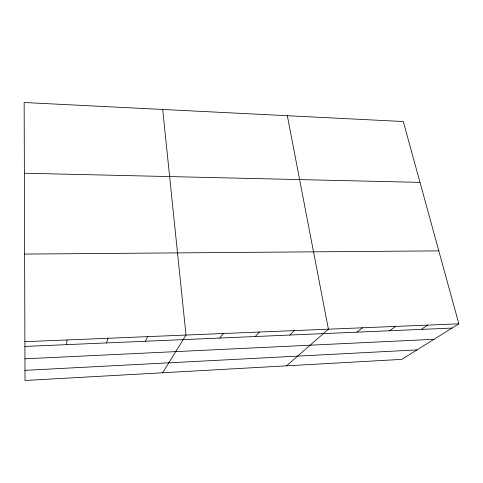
<?xml version="1.0" encoding="UTF-8"?>
<svg xmlns="http://www.w3.org/2000/svg" width="483" height="483" viewBox="0 0 483 483"><rect width="100%" height="100%" fill="white"/><g stroke="black" fill="none" stroke-linecap="round" stroke-linejoin="round"><path stroke-width="0.72" d="M66.37 344.657L67.137 339.954M106.514 342.93L108.017 338.269M145.425 341.258L147.623 336.639M162.62 372.773L186.003 335.057L162.699 109.466M219.777 338.058L223.224 333.524M255.32 336.53L259.335 332.032M289.83 335.045L294.382 330.589M286.485 365.836L328.416 329.189L287.331 115.715M356.925 332.165L362.461 327.788M389.527 330.758L395.523 326.423M421.212 329.4L427.642 325.101M458.85 323.815L401.796 359.376L25.013 380.483L24.15 102.517L403.281 121.529L458.85 323.815L24.923 341.692M24.989 370.334L417.01 349.897M24.959 358.815L434.03 339.289M24.929 346.438L452.022 328.072M24.639 254.076L438.812 250.876M24.379 173.222L419.993 182.375"/></g></svg>
